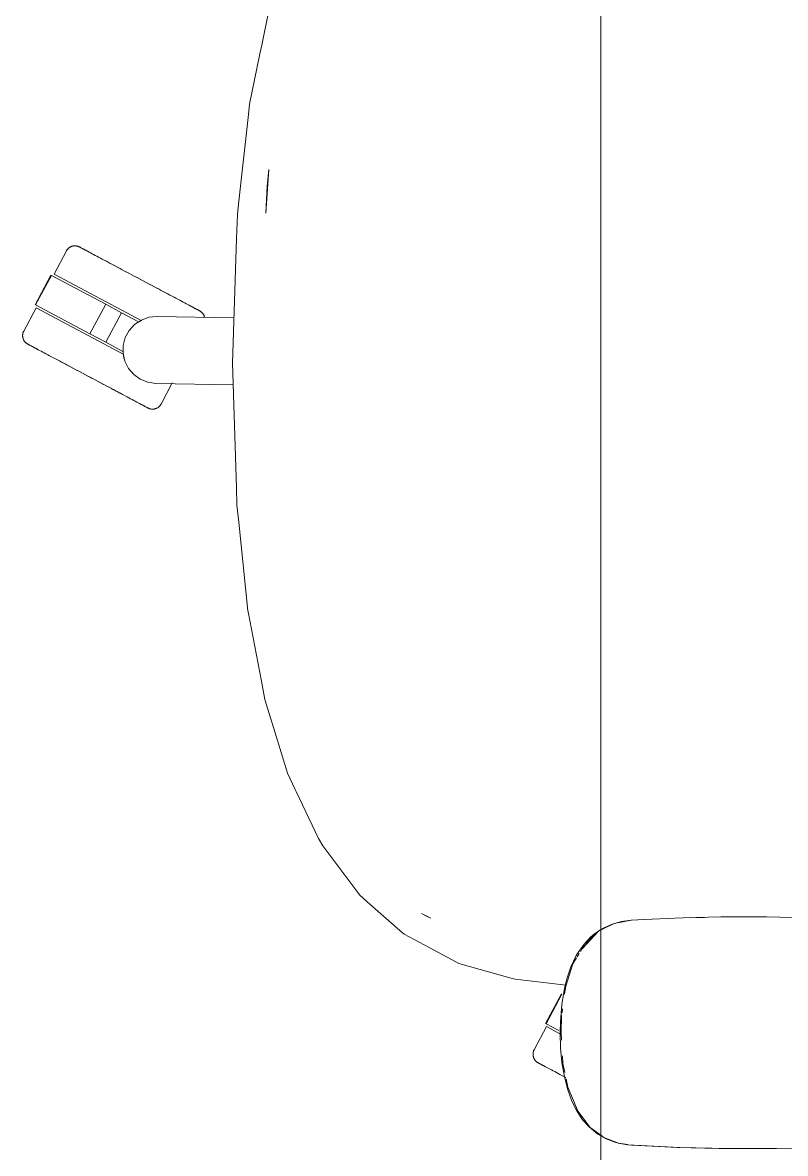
# Model space of a CAD drawing. Header units: millimetres. Extents: x 79795 to 317870, y -36033 to 97293.
# Drawn here: x 196304.4 to 196623.2, y 11103.3 to 11576.1 of the extents above; entities that cross this region are included whole.
import ezdxf

# ---------------------------------------------------------------- set-up
doc = ezdxf.new("R2010")
doc.units = ezdxf.units.MM
doc.header["$MEASUREMENT"] = 0
doc.layers.add('G-IMPT', color=8, linetype='CONTINUOUS', lineweight=9)
doc.layers.add('I-FURN', color=8, linetype='CONTINUOUS', lineweight=9)

msp = doc.modelspace()

# ---------------------------------------------------------------- linework, layer by layer
at = {"layer": 'G-IMPT'}
for p, q in [((196404.36, 11566.72), (196407.23, 11580.54)), ((196403.6, 11563.04), (196404.36, 11566.72)), ((196403.6, 11563.04), (196399.25, 11542.09)), ((196399.25, 11542.09), (196398.76, 11537.68)), ((196394.64, 11500.23), (196398.76, 11537.68)), ((196406.03, 11496.4), (196407.28, 11514.67)), ((196407.28, 11514.67), (196406.67, 11507.73)), ((196406.03, 11496.4), (196406.67, 11507.73)), ((196394.64, 11500.23), (196394.15, 11495.86)), ((196393.83, 11485.92), (196394.15, 11495.86)), ((196393.83, 11485.92), (196392.13, 11433.74)), ((196392.13, 11433.74), (196393.74, 11381.57)), ((196393.74, 11381.57), (196393.97, 11374.31)), ((196394.7, 11367.25), (196393.97, 11374.31)), ((196398.52, 11330.25), (196394.7, 11367.25)), ((196398.52, 11330.25), (196398.61, 11329.79)), ((196403.48, 11304.41), (196398.61, 11329.79)), ((196403.48, 11304.41), (196404.18, 11300.75)), ((196405.64, 11293.15), (196404.18, 11300.75)), ((196409.83, 11279.54), (196405.64, 11293.15)), ((196415.15, 11262.27), (196409.83, 11279.54)), ((196415.15, 11262.27), (196418.34, 11255.5)), ((196418.78, 11254.59), (196418.34, 11255.5)), ((196428.04, 11234.94), (196418.78, 11254.59)), ((196428.04, 11234.94), (196428.46, 11234.23)), ((196429.41, 11232.66), (196428.46, 11234.23)), ((196429.87, 11231.89), (196429.41, 11232.66)), ((196429.87, 11231.89), (196444.44, 11212.39)), ((196444.44, 11212.39), (196445.16, 11211.42)), ((196448.42, 11208.55), (196445.16, 11211.42)), ((196448.42, 11208.55), (196463.2, 11195.53)), ((196471.17, 11203.56), (196475.06, 11201.6)), ((196471.17, 11203.56), (196473.47, 11202.38)), ((196473.47, 11202.38), (196475.06, 11201.6)), ((196564.4, 11201.05), (196576.96, 11201.67)), ((196580.51, 11201.79), (196576.96, 11201.67)), ((196596.18, 11202.17), (196580.51, 11201.79)), ((196583.91, 11201.85), (196587.24, 11201.99)), ((196589.45, 11201.99), (196587.24, 11201.99)), ((196596.18, 11202.17), (196600.69, 11202.22)), ((196600.69, 11202.22), (196615.4, 11202.21)), ((196620.88, 11202.14), (196615.4, 11202.21)), ((196620.88, 11202.14), (196633.18, 11201.85)), ((196546.09, 11196.97), (196543.23, 11195.01)), ((196547.36, 11197.3), (196546.09, 11196.67)), ((196546.45, 11197.22), (196550.78, 11199.2)), ((196547.36, 11197.3), (196551.62, 11199.4)), ((196554.73, 11200.27), (196550.78, 11199.2)), ((196551.62, 11199.4), (196558.96, 11200.77)), ((196558.74, 11200.77), (196554.73, 11200.27)), ((196564.4, 11201.05), (196558.74, 11200.77)), ((196463.2, 11195.53), (196463.87, 11194.95)), ((196474.31, 11189.36), (196463.87, 11194.95)), ((196538.22, 11188.8), (196545.12, 11196.19)), ((196541.91, 11193.88), (196539.05, 11190.83)), ((196539.41, 11190.89), (196545.12, 11196.19)), ((196539.63, 11190.42), (196542.71, 11193.96)), ((196541.91, 11193.88), (196543.23, 11195.01)), ((196545.12, 11196.19), (196542.71, 11193.96)), ((196485.54, 11183.35), (196474.31, 11189.36)), ((196535.79, 11186), (196536.6, 11187.38)), ((196539.05, 11190.83), (196536.6, 11187.38)), ((196537.53, 11187.73), (196539.41, 11190.89)), ((196538.22, 11188.8), (196539.5, 11190.27)), ((196486.66, 11182.76), (196485.54, 11183.35)), ((196508, 11176.75), (196486.66, 11182.76)), ((196531.42, 11173.19), (196534.45, 11182.59)), ((196533.59, 11181.37), (196535.79, 11186)), ((196534.45, 11182.59), (196535.92, 11185.04)), ((196536.2, 11185.51), (196537.06, 11186.95)), ((196531.85, 11176.28), (196533.59, 11181.37)), ((196508, 11176.75), (196510.26, 11176.11)), ((196531.54, 11173.7), (196510.26, 11176.11)), ((196531.85, 11176.28), (196530.87, 11172.35)), ((196530.96, 11169.9), (196531.42, 11173.19)), ((196530.87, 11172.35), (196529.75, 11165.59)), ((196529.18, 11158.28), (196529.75, 11165.59)), ((196529.86, 11162.09), (196530.09, 11163.72)), ((196529.7, 11160.93), (196529.46, 11153.77)), ((196529.18, 11158.28), (196529.09, 11153.77)), ((196529.09, 11153.77), (196529.27, 11147.43)), ((196529.66, 11150.66), (196529.46, 11153.77)), ((196529.84, 11141.28), (196529.27, 11147.43)), ((196529.84, 11141.28), (196530.84, 11135.35)), ((196530.25, 11140.94), (196530.05, 11144.15)), ((196531.02, 11137.19), (196530.25, 11140.94)), ((196532.27, 11129.87), (196530.84, 11135.35)), ((196532.29, 11130.98), (196531.58, 11134.45)), ((196532.29, 11130.98), (196534.62, 11125.36)), ((196532.27, 11129.87), (196533.85, 11125.53)), ((196535.83, 11121.46), (196533.85, 11125.53)), ((196536.46, 11120.97), (196534.62, 11125.36)), ((196535.83, 11121.46), (196538.49, 11117.41)), ((196541.68, 11114.18), (196536.46, 11120.97)), ((196538.49, 11117.41), (196541.16, 11114.38)), ((196544.9, 11111.3), (196541.16, 11114.38)), ((196546.09, 11110.9), (196541.68, 11114.18)), ((196546.09, 11110.62), (196544.9, 11111.3)), ((196547.3, 11110.01), (196546.09, 11110.9)), ((196548.33, 11109.34), (196546.09, 11110.62)), ((196553.5, 11107.6), (196547.3, 11110.01)), ((196548.33, 11109.34), (196551.97, 11107.95)), ((196553.32, 11107.58), (196551.97, 11107.95)), ((196553.32, 11107.58), (196555.71, 11107.13)), ((196553.5, 11107.6), (196557.34, 11107.01)), ((196557.36, 11106.88), (196555.71, 11107.13)), ((196577.93, 11105.83), (196557.36, 11106.88)), ((196579.14, 11105.79), (196557.36, 11106.88)), ((196557.36, 11106.88), (196558.96, 11106.77)), ((196579.14, 11105.79), (196558.96, 11106.77)), ((196599.33, 11105.33), (196577.93, 11105.83)), ((196589.5, 11105.49), (196577.93, 11105.83)), ((196577.93, 11105.83), (196579.14, 11105.79)), ((196599.33, 11105.33), (196579.14, 11105.79)), ((196619.51, 11105.37), (196589.5, 11105.49)), ((196599.33, 11105.33), (196589.5, 11105.49)), ((196589.5, 11105.49), (196608.72, 11105.29)), ((196597.29, 11105.35), (196595.38, 11105.42)), ((196599.33, 11105.37), (196597.29, 11105.35)), ((196619.51, 11105.37), (196599.33, 11105.33)), ((196619.51, 11105.37), (196608.72, 11105.29)), ((196619.51, 11105.37), (196627.93, 11105.54))]:
    msp.add_line(p, q, dxfattribs=at)
at = {"layer": 'I-FURN'}
for p, q in [((196546.09, 10675.97), (196546.09, 12075.97)), ((196546.09, 12075.97), (196546.09, 10675.97)), ((196322.67, 11480.66), (196317.52, 11470.98)), ((196322.67, 11480.66), (196322.75, 11480.81)), ((196322.75, 11480.81), (196322.84, 11480.94)), ((196322.84, 11480.94), (196322.93, 11481.08)), ((196322.93, 11481.08), (196323.02, 11481.21)), ((196323.02, 11481.21), (196323.12, 11481.33)), ((196323.12, 11481.33), (196323.23, 11481.46)), ((196323.23, 11481.46), (196323.34, 11481.57)), ((196323.34, 11481.57), (196323.45, 11481.69)), ((196323.45, 11481.69), (196323.57, 11481.8)), ((196323.57, 11481.8), (196323.69, 11481.9)), ((196323.69, 11481.9), (196323.82, 11482)), ((196323.82, 11482), (196323.95, 11482.09)), ((196323.95, 11482.09), (196324.08, 11482.18)), ((196324.08, 11482.18), (196324.22, 11482.27)), ((196324.22, 11482.27), (196324.36, 11482.34)), ((196324.36, 11482.34), (196324.51, 11482.42)), ((196324.51, 11482.42), (196324.65, 11482.48)), ((196324.65, 11482.48), (196324.8, 11482.54)), ((196324.8, 11482.54), (196324.96, 11482.6)), ((196324.96, 11482.6), (196325.11, 11482.64)), ((196325.11, 11482.64), (196325.27, 11482.69)), ((196325.27, 11482.69), (196325.42, 11482.72)), ((196325.42, 11482.72), (196325.58, 11482.75)), ((196325.58, 11482.75), (196325.74, 11482.77)), ((196325.74, 11482.77), (196325.9, 11482.79)), ((196325.9, 11482.79), (196326.06, 11482.8)), ((196326.06, 11482.8), (196326.22, 11482.8)), ((196326.22, 11482.8), (196326.38, 11482.8)), ((196326.38, 11482.8), (196326.55, 11482.79)), ((196326.55, 11482.79), (196326.71, 11482.77)), ((196326.71, 11482.77), (196326.87, 11482.75)), ((196326.87, 11482.75), (196327.02, 11482.72)), ((196327.02, 11482.72), (196327.18, 11482.69)), ((196327.18, 11482.69), (196327.34, 11482.65)), ((196327.34, 11482.65), (196327.49, 11482.6)), ((196327.49, 11482.6), (196327.64, 11482.55)), ((196327.64, 11482.55), (196327.79, 11482.49)), ((196327.79, 11482.49), (196327.94, 11482.42)), ((196327.94, 11482.42), (196328.09, 11482.35)), ((196328.09, 11482.35), (196328.12, 11482.33)), ((196328.12, 11482.33), (196328.14, 11482.32)), ((196328.13, 11482.33), (196328.12, 11482.33)), ((196328.17, 11482.31), (196328.13, 11482.33)), ((196328.14, 11482.32), (196328.2, 11482.29)), ((196328.25, 11482.26), (196328.17, 11482.31)), ((196328.2, 11482.29), (196328.3, 11482.23)), ((196328.38, 11482.2), (196328.25, 11482.26)), ((196328.3, 11482.23), (196328.45, 11482.16)), ((196328.54, 11482.11), (196328.38, 11482.2)), ((196328.45, 11482.16), (196328.63, 11482.06)), ((196328.74, 11482), (196328.54, 11482.11)), ((196328.63, 11482.06), (196328.84, 11481.95)), ((196328.98, 11481.88), (196328.74, 11482)), ((196328.84, 11481.95), (196329.1, 11481.81)), ((196329.26, 11481.73), (196328.98, 11481.88)), ((196329.1, 11481.81), (196329.4, 11481.65)), ((196329.58, 11481.56), (196329.26, 11481.73)), ((196329.4, 11481.65), (196329.74, 11481.47)), ((196329.93, 11481.37), (196329.58, 11481.56)), ((196329.74, 11481.47), (196330.11, 11481.28)), ((196330.33, 11481.16), (196329.93, 11481.37)), ((196330.11, 11481.28), (196330.52, 11481.06)), ((196330.75, 11480.93), (196330.33, 11481.16)), ((196330.52, 11481.06), (196330.96, 11480.82)), ((196331.22, 11480.68), (196330.75, 11480.93)), ((196330.96, 11480.82), (196331.45, 11480.56)), ((196331.72, 11480.42), (196331.22, 11480.68)), ((196331.45, 11480.56), (196331.96, 11480.29)), ((196332.26, 11480.13), (196331.72, 11480.42)), ((196331.96, 11480.29), (196332.51, 11480)), ((196332.83, 11479.83), (196332.26, 11480.13)), ((196332.51, 11480), (196333.1, 11479.69)), ((196333.43, 11479.51), (196332.83, 11479.83)), ((196334.06, 11479.17), (196333.43, 11479.51)), ((196334.73, 11478.82), (196334.06, 11479.17)), ((196335.42, 11478.45), (196334.73, 11478.82)), ((196336.14, 11478.07), (196335.42, 11478.45)), ((196336.89, 11477.67), (196336.14, 11478.07)), ((196337.67, 11477.26), (196336.89, 11477.67)), ((196338.47, 11476.83), (196337.67, 11477.26)), ((196339.29, 11476.39), (196338.47, 11476.83)), ((196338.84, 11476.63), (196339.68, 11476.19)), ((196340.14, 11475.94), (196339.29, 11476.39)), ((196339.68, 11476.19), (196340.54, 11475.73)), ((196341.01, 11475.48), (196340.14, 11475.94)), ((196340.54, 11475.73), (196341.41, 11475.26)), ((196354.27, 11451.44), (196317.52, 11470.98)), ((196341.89, 11475.01), (196341.01, 11475.48)), ((196341.41, 11475.26), (196342.31, 11474.79)), ((196342.8, 11474.53), (196341.89, 11475.01)), ((196342.31, 11474.79), (196343.22, 11474.3)), ((196343.72, 11474.04), (196342.8, 11474.53)), ((196343.22, 11474.3), (196344.15, 11473.81)), ((196344.66, 11473.54), (196343.72, 11474.04)), ((196344.15, 11473.81), (196345.1, 11473.31)), ((196345.61, 11473.03), (196344.66, 11473.54)), ((196345.1, 11473.31), (196346.05, 11472.8)), ((196346.58, 11472.52), (196345.61, 11473.03)), ((196346.05, 11472.8), (196347.02, 11472.28)), ((196347.55, 11472), (196346.58, 11472.52)), ((196347.02, 11472.28), (196348, 11471.76)), ((196348.53, 11471.48), (196347.55, 11472)), ((196348, 11471.76), (196348.99, 11471.24)), ((196349.52, 11470.95), (196348.53, 11471.48)), ((196348.99, 11471.24), (196349.98, 11470.71)), ((196350.52, 11470.42), (196349.52, 11470.95)), ((196316.23, 11470.53), (196309.66, 11458.17)), ((196309.83, 11458.08), (196316.4, 11470.44)), ((196316.4, 11470.44), (196339.11, 11458.37)), ((196349.98, 11470.71), (196350.98, 11470.18)), ((196351.52, 11469.89), (196350.52, 11470.42)), ((196350.98, 11470.18), (196351.99, 11469.64)), ((196352.53, 11469.36), (196351.52, 11469.89)), ((196351.99, 11469.64), (196352.99, 11469.11)), ((196353.53, 11468.82), (196352.53, 11469.36)), ((196352.99, 11469.11), (196354, 11468.57)), ((196354.54, 11468.29), (196353.53, 11468.82)), ((196354, 11468.57), (196355, 11468.04)), ((196355.54, 11467.75), (196354.54, 11468.29)), ((196355, 11468.04), (196356, 11467.51)), ((196356.54, 11467.22), (196355.54, 11467.75)), ((196356, 11467.51), (196357, 11466.98)), ((196357.53, 11466.69), (196356.54, 11467.22)), ((196357, 11466.98), (196357.99, 11466.45)), ((196358.52, 11466.17), (196357.53, 11466.69)), ((196357.99, 11466.45), (196358.97, 11465.93)), ((196359.5, 11465.65), (196358.52, 11466.17)), ((196358.97, 11465.93), (196359.95, 11465.41)), ((196360.47, 11465.13), (196359.5, 11465.65)), ((196359.95, 11465.41), (196360.91, 11464.9)), ((196361.43, 11464.62), (196360.47, 11465.13)), ((196360.91, 11464.9), (196361.86, 11464.39)), ((196362.37, 11464.12), (196361.43, 11464.62)), ((196361.86, 11464.39), (196362.8, 11463.89)), ((196363.3, 11463.63), (196362.37, 11464.12)), ((196362.8, 11463.89), (196363.72, 11463.4)), ((196364.21, 11463.14), (196363.3, 11463.63)), ((196363.72, 11463.4), (196364.63, 11462.92)), ((196365.11, 11462.67), (196364.21, 11463.14)), ((196365.99, 11462.2), (196365.11, 11462.67)), ((196366.84, 11461.74), (196365.99, 11462.2)), ((196367.68, 11461.3), (196366.84, 11461.74)), ((196310.01, 11456.85), (196304.86, 11447.17)), ((196332.54, 11446.01), (196309.83, 11458.08)), ((196346.73, 11437.33), (196310.01, 11456.85)), ((196332.54, 11446.01), (196339.11, 11458.37)), ((196339.11, 11458.37), (196345.75, 11454.84)), ((196368.49, 11460.87), (196367.68, 11461.3)), ((196369.28, 11460.45), (196368.49, 11460.87)), ((196370.04, 11460.04), (196369.28, 11460.45)), ((196370.77, 11459.65), (196370.04, 11460.04)), ((196371.48, 11459.28), (196370.77, 11459.65)), ((196372.16, 11458.92), (196371.48, 11459.28)), ((196372.81, 11458.57), (196372.16, 11458.92)), ((196373.42, 11458.24), (196372.81, 11458.57)), ((196374.01, 11457.93), (196373.42, 11458.24)), ((196373.7, 11458.1), (196374.27, 11457.8)), ((196374.56, 11457.64), (196374.01, 11457.93)), ((196374.27, 11457.8), (196374.8, 11457.51)), ((196375.08, 11457.37), (196374.56, 11457.64)), ((196374.8, 11457.51), (196375.3, 11457.25)), ((196375.56, 11457.11), (196375.08, 11457.37)), ((196375.3, 11457.25), (196375.77, 11457)), ((196376, 11456.87), (196375.56, 11457.11)), ((196375.77, 11457), (196376.2, 11456.77)), ((196376.41, 11456.65), (196376, 11456.87)), ((196376.2, 11456.77), (196376.59, 11456.56)), ((196339.18, 11442.48), (196345.75, 11454.84)), ((196345.75, 11454.84), (196352.89, 11451.04)), ((196354.02, 11451.77), (196357.2, 11452.91)), ((196357.2, 11452.91), (196360.55, 11453.26)), ((196360.55, 11453.26), (196392.74, 11452.69)), ((196376.79, 11456.46), (196376.41, 11456.65)), ((196376.59, 11456.56), (196376.95, 11456.37)), ((196377.12, 11456.28), (196376.79, 11456.46)), ((196376.95, 11456.37), (196377.26, 11456.2)), ((196377.42, 11456.12), (196377.12, 11456.28)), ((196377.26, 11456.2), (196377.54, 11456.05)), ((196377.68, 11455.98), (196377.42, 11456.12)), ((196377.54, 11456.05), (196377.78, 11455.93)), ((196377.9, 11455.87), (196377.68, 11455.98)), ((196377.78, 11455.93), (196377.99, 11455.82)), ((196378.08, 11455.77), (196377.9, 11455.87)), ((196377.99, 11455.82), (196378.15, 11455.73)), ((196378.22, 11455.7), (196378.08, 11455.77)), ((196378.15, 11455.73), (196378.27, 11455.67)), ((196378.32, 11455.64), (196378.22, 11455.7)), ((196378.27, 11455.67), (196378.35, 11455.62)), ((196378.38, 11455.61), (196378.32, 11455.64)), ((196378.35, 11455.62), (196378.39, 11455.6)), ((196378.4, 11455.6), (196378.38, 11455.61)), ((196378.39, 11455.6), (196378.4, 11455.6)), ((196378.4, 11455.6), (196378.54, 11455.52)), ((196378.54, 11455.52), (196378.68, 11455.44)), ((196378.68, 11455.44), (196378.81, 11455.35)), ((196378.81, 11455.35), (196378.94, 11455.25)), ((196378.94, 11455.25), (196379.07, 11455.15)), ((196379.07, 11455.15), (196379.19, 11455.05)), ((196379.19, 11455.05), (196379.31, 11454.94)), ((196379.31, 11454.94), (196379.42, 11454.82)), ((196379.42, 11454.82), (196379.53, 11454.7)), ((196379.53, 11454.7), (196379.64, 11454.58)), ((196379.64, 11454.58), (196379.73, 11454.45)), ((196379.73, 11454.45), (196379.83, 11454.32)), ((196379.83, 11454.32), (196379.92, 11454.19)), ((196379.92, 11454.19), (196380, 11454.05)), ((196380, 11454.05), (196380.08, 11453.91)), ((196380.08, 11453.91), (196380.15, 11453.77)), ((196380.15, 11453.77), (196380.22, 11453.62)), ((196380.22, 11453.62), (196380.28, 11453.47)), ((196380.28, 11453.47), (196380.33, 11453.32)), ((196380.33, 11453.32), (196380.38, 11453.16)), ((196380.38, 11453.16), (196380.42, 11453.01)), ((196380.42, 11453.01), (196380.45, 11452.85)), ((196347.31, 11444.45), (196348.93, 11447.41)), ((196348.93, 11447.41), (196351.21, 11449.9)), ((196351.21, 11449.9), (196354.02, 11451.77)), ((196304.39, 11445.43), (196304.4, 11445.59)), ((196304.39, 11445.27), (196304.39, 11445.43)), ((196304.39, 11445.1), (196304.39, 11445.27)), ((196304.4, 11444.94), (196304.39, 11445.1)), ((196304.4, 11445.59), (196304.42, 11445.75)), ((196304.42, 11444.78), (196304.4, 11444.94)), ((196304.42, 11445.75), (196304.44, 11445.91)), ((196304.44, 11444.62), (196304.42, 11444.78)), ((196304.44, 11445.91), (196304.47, 11446.07)), ((196304.47, 11444.46), (196304.44, 11444.62)), ((196304.47, 11446.07), (196304.5, 11446.22)), ((196304.51, 11444.31), (196304.47, 11444.46)), ((196304.5, 11446.22), (196304.54, 11446.38)), ((196304.55, 11444.15), (196304.51, 11444.31)), ((196304.54, 11446.38), (196304.59, 11446.53)), ((196304.6, 11444), (196304.55, 11444.15)), ((196304.59, 11446.53), (196304.65, 11446.69)), ((196304.65, 11443.85), (196304.6, 11444)), ((196304.65, 11446.69), (196304.71, 11446.84)), ((196304.71, 11443.7), (196304.65, 11443.85)), ((196304.71, 11446.84), (196304.77, 11446.98)), ((196304.78, 11443.55), (196304.71, 11443.7)), ((196304.77, 11446.98), (196304.84, 11447.13)), ((196304.85, 11443.41), (196304.78, 11443.55)), ((196304.84, 11447.13), (196304.86, 11447.17)), ((196304.93, 11443.26), (196304.85, 11443.41)), ((196305.01, 11443.13), (196304.93, 11443.26)), ((196305.1, 11442.99), (196305.01, 11443.13)), ((196305.19, 11442.86), (196305.1, 11442.99)), ((196305.29, 11442.73), (196305.19, 11442.86)), ((196305.4, 11442.61), (196305.29, 11442.73)), ((196305.51, 11442.49), (196305.4, 11442.61)), ((196339.18, 11442.48), (196332.54, 11446.01)), ((196346.45, 11441.19), (196347.31, 11444.45)), ((196305.62, 11442.38), (196305.51, 11442.49)), ((196305.74, 11442.27), (196305.62, 11442.38)), ((196305.86, 11442.16), (196305.74, 11442.27)), ((196305.99, 11442.06), (196305.86, 11442.16)), ((196306.12, 11441.97), (196305.99, 11442.06)), ((196306.25, 11441.88), (196306.12, 11441.97)), ((196306.39, 11441.79), (196306.25, 11441.88)), ((196306.53, 11441.72), (196306.39, 11441.79)), ((196306.53, 11441.71), (196306.53, 11441.72)), ((196306.53, 11441.72), (196306.55, 11441.7)), ((196306.58, 11441.69), (196306.53, 11441.71)), ((196306.55, 11441.7), (196306.61, 11441.67)), ((196306.66, 11441.65), (196306.58, 11441.69)), ((196306.61, 11441.67), (196306.71, 11441.62)), ((196306.78, 11441.58), (196306.66, 11441.65)), ((196306.71, 11441.62), (196306.85, 11441.54)), ((196306.94, 11441.5), (196306.78, 11441.58)), ((196306.85, 11441.54), (196307.03, 11441.45)), ((196307.14, 11441.39), (196306.94, 11441.5)), ((196307.03, 11441.45), (196307.25, 11441.33)), ((196307.38, 11441.26), (196307.14, 11441.39)), ((196307.25, 11441.33), (196307.51, 11441.19)), ((196307.66, 11441.11), (196307.38, 11441.26)), ((196307.51, 11441.19), (196307.8, 11441.04)), ((196307.98, 11440.94), (196307.66, 11441.11)), ((196307.8, 11441.04), (196308.14, 11440.86)), ((196308.34, 11440.75), (196307.98, 11440.94)), ((196308.14, 11440.86), (196308.51, 11440.66)), ((196308.73, 11440.54), (196308.34, 11440.75)), ((196308.51, 11440.66), (196308.92, 11440.44)), ((196309.16, 11440.32), (196308.73, 11440.54)), ((196308.92, 11440.44), (196309.37, 11440.2)), ((196309.62, 11440.07), (196309.16, 11440.32)), ((196309.37, 11440.2), (196309.85, 11439.95)), ((196310.13, 11439.8), (196309.62, 11440.07)), ((196309.85, 11439.95), (196310.37, 11439.67)), ((196310.66, 11439.52), (196310.13, 11439.8)), ((196310.37, 11439.67), (196310.92, 11439.38)), ((196311.23, 11439.22), (196310.66, 11439.52)), ((196310.92, 11439.38), (196311.5, 11439.07)), ((196311.5, 11439.07), (196312.12, 11438.74)), ((196312.12, 11438.74), (196312.77, 11438.4)), ((196312.77, 11438.4), (196313.45, 11438.04)), ((196313.45, 11438.04), (196314.15, 11437.66)), ((196346.32, 11438.68), (196339.18, 11442.48)), ((196346.39, 11437.82), (196346.45, 11441.19)), ((196347.14, 11434.53), (196346.39, 11437.82)), ((196314.15, 11437.66), (196314.89, 11437.27)), ((196314.89, 11437.27), (196315.65, 11436.87)), ((196315.65, 11436.87), (196316.44, 11436.45)), ((196316.44, 11436.45), (196317.25, 11436.02)), ((196317.25, 11436.02), (196318.08, 11435.57)), ((196318.08, 11435.57), (196318.94, 11435.12)), ((196318.94, 11435.12), (196319.82, 11434.65)), ((196319.82, 11434.65), (196320.71, 11434.17)), ((196321.2, 11433.91), (196320.71, 11434.18)), ((196320.71, 11434.17), (196321.63, 11433.69)), ((196322.13, 11433.42), (196321.2, 11433.91)), ((196321.63, 11433.69), (196322.56, 11433.19)), ((196323.07, 11432.92), (196322.13, 11433.42)), ((196322.56, 11433.19), (196323.5, 11432.69)), ((196348.66, 11431.52), (196347.14, 11434.53)), ((196324.02, 11432.42), (196323.07, 11432.92)), ((196323.5, 11432.69), (196324.46, 11432.18)), ((196324.98, 11431.9), (196324.02, 11432.42)), ((196324.46, 11432.18), (196325.43, 11431.67)), ((196325.95, 11431.39), (196324.98, 11431.9)), ((196325.43, 11431.67), (196326.41, 11431.15)), ((196326.94, 11430.86), (196325.95, 11431.39)), ((196326.41, 11431.15), (196327.39, 11430.62)), ((196327.93, 11430.34), (196326.94, 11430.86)), ((196327.39, 11430.62), (196328.39, 11430.09)), ((196328.93, 11429.81), (196327.93, 11430.34)), ((196328.39, 11430.09), (196329.39, 11429.56)), ((196329.93, 11429.27), (196328.93, 11429.81)), ((196329.39, 11429.56), (196330.39, 11429.03)), ((196330.93, 11428.74), (196329.93, 11429.27)), ((196330.39, 11429.03), (196331.39, 11428.49)), ((196331.94, 11428.21), (196330.93, 11428.74)), ((196331.39, 11428.49), (196332.4, 11427.96)), ((196350.85, 11428.95), (196348.66, 11431.52)), ((196353.59, 11426.99), (196350.85, 11428.95)), ((196332.94, 11427.67), (196331.94, 11428.21)), ((196332.4, 11427.96), (196333.4, 11427.43)), ((196333.94, 11427.14), (196332.94, 11427.67)), ((196333.4, 11427.43), (196334.41, 11426.89)), ((196334.94, 11426.61), (196333.94, 11427.14)), ((196334.41, 11426.89), (196335.4, 11426.36)), ((196335.94, 11426.08), (196334.94, 11426.61)), ((196335.4, 11426.36), (196336.39, 11425.84)), ((196336.93, 11425.55), (196335.94, 11426.08)), ((196336.39, 11425.84), (196337.38, 11425.31)), ((196337.9, 11425.03), (196336.93, 11425.55)), ((196337.38, 11425.31), (196338.35, 11424.79)), ((196338.87, 11424.52), (196337.9, 11425.03)), ((196338.35, 11424.79), (196339.31, 11424.28)), ((196339.83, 11424.01), (196338.87, 11424.52)), ((196339.31, 11424.28), (196340.27, 11423.78)), ((196340.77, 11423.51), (196339.83, 11424.01)), ((196340.27, 11423.78), (196341.2, 11423.28)), ((196356.72, 11425.74), (196353.59, 11426.99)), ((196360.07, 11425.27), (196356.72, 11425.74)), ((196392.41, 11424.71), (196360.07, 11425.27)), ((196362.25, 11416.65), (196366.95, 11425.49)), ((196341.7, 11423.01), (196340.77, 11423.51)), ((196341.2, 11423.28), (196342.13, 11422.79)), ((196342.62, 11422.53), (196341.7, 11423.01)), ((196342.13, 11422.79), (196343.03, 11422.31)), ((196343.51, 11422.05), (196342.62, 11422.53)), ((196343.03, 11422.31), (196343.92, 11421.83)), ((196344.39, 11421.58), (196343.51, 11422.05)), ((196343.92, 11421.83), (196344.79, 11421.37)), ((196345.25, 11421.13), (196344.39, 11421.58)), ((196344.79, 11421.37), (196345.63, 11420.92)), ((196346.08, 11420.68), (196345.25, 11421.13)), ((196345.63, 11420.92), (196346.46, 11420.48)), ((196346.46, 11420.48), (196347.26, 11420.06)), ((196347.26, 11420.06), (196348.04, 11419.65)), ((196348.04, 11419.65), (196348.79, 11419.25)), ((196348.79, 11419.25), (196349.51, 11418.86)), ((196349.51, 11418.86), (196350.2, 11418.49)), ((196350.2, 11418.49), (196350.87, 11418.14)), ((196350.87, 11418.14), (196351.5, 11417.8)), ((196351.5, 11417.8), (196352.1, 11417.48)), ((196352.41, 11417.32), (196351.83, 11417.63)), ((196352.1, 11417.48), (196352.67, 11417.18)), ((196352.96, 11417.03), (196352.41, 11417.32)), ((196352.67, 11417.18), (196353.21, 11416.9)), ((196353.48, 11416.75), (196352.96, 11417.03)), ((196353.21, 11416.9), (196353.71, 11416.63)), ((196353.96, 11416.49), (196353.48, 11416.75)), ((196353.71, 11416.63), (196354.17, 11416.38)), ((196354.41, 11416.26), (196353.96, 11416.49)), ((196354.17, 11416.38), (196354.6, 11416.15)), ((196354.82, 11416.04), (196354.41, 11416.26)), ((196354.6, 11416.15), (196354.99, 11415.95)), ((196355.19, 11415.84), (196354.82, 11416.04)), ((196354.99, 11415.95), (196355.35, 11415.76)), ((196355.53, 11415.66), (196355.19, 11415.84)), ((196355.35, 11415.76), (196355.67, 11415.59)), ((196355.82, 11415.5), (196355.53, 11415.66)), ((196355.67, 11415.59), (196355.95, 11415.44)), ((196356.08, 11415.37), (196355.82, 11415.5)), ((196355.95, 11415.44), (196356.19, 11415.31)), ((196356.3, 11415.25), (196356.08, 11415.37)), ((196356.19, 11415.31), (196356.39, 11415.2)), ((196356.48, 11415.15), (196356.3, 11415.25)), ((196356.39, 11415.2), (196356.55, 11415.12)), ((196356.62, 11415.08), (196356.48, 11415.15)), ((196356.55, 11415.12), (196356.67, 11415.05)), ((196356.72, 11415.03), (196356.62, 11415.08)), ((196356.67, 11415.05), (196356.76, 11415.01)), ((196356.78, 11414.99), (196356.72, 11415.03)), ((196356.76, 11415.01), (196356.8, 11414.99)), ((196356.8, 11414.98), (196356.78, 11414.99)), ((196356.8, 11414.99), (196356.8, 11414.98)), ((196356.84, 11414.96), (196356.8, 11414.98)), ((196356.99, 11414.89), (196356.84, 11414.96)), ((196357.13, 11414.83), (196356.99, 11414.89)), ((196357.28, 11414.77), (196357.13, 11414.83)), ((196357.44, 11414.71), (196357.28, 11414.77)), ((196357.59, 11414.67), (196357.44, 11414.71)), ((196357.75, 11414.63), (196357.59, 11414.67)), ((196357.9, 11414.59), (196357.75, 11414.63)), ((196358.06, 11414.56), (196357.9, 11414.59)), ((196358.22, 11414.54), (196358.06, 11414.56)), ((196358.38, 11414.52), (196358.22, 11414.54)), ((196358.54, 11414.51), (196358.38, 11414.52)), ((196358.7, 11414.51), (196358.54, 11414.51)), ((196358.86, 11414.52), (196358.7, 11414.51)), ((196359.03, 11414.53), (196358.86, 11414.52)), ((196359.19, 11414.54), (196359.03, 11414.53)), ((196359.35, 11414.56), (196359.19, 11414.54)), ((196359.5, 11414.59), (196359.35, 11414.56)), ((196359.66, 11414.63), (196359.5, 11414.59)), ((196359.82, 11414.67), (196359.66, 11414.63)), ((196359.97, 11414.72), (196359.82, 11414.67)), ((196360.12, 11414.77), (196359.97, 11414.72)), ((196360.27, 11414.83), (196360.12, 11414.77)), ((196360.42, 11414.9), (196360.27, 11414.83)), ((196360.56, 11414.97), (196360.42, 11414.9)), ((196360.7, 11415.05), (196360.56, 11414.97)), ((196360.84, 11415.13), (196360.7, 11415.05)), ((196360.98, 11415.22), (196360.84, 11415.13)), ((196361.11, 11415.31), (196360.98, 11415.22)), ((196361.24, 11415.41), (196361.11, 11415.31)), ((196361.36, 11415.52), (196361.24, 11415.41)), ((196361.48, 11415.63), (196361.36, 11415.52)), ((196361.59, 11415.74), (196361.48, 11415.63)), ((196361.7, 11415.86), (196361.59, 11415.74)), ((196361.81, 11415.98), (196361.7, 11415.86)), ((196361.91, 11416.11), (196361.81, 11415.98)), ((196362, 11416.24), (196361.91, 11416.11)), ((196362.09, 11416.37), (196362, 11416.24)), ((196362.18, 11416.51), (196362.09, 11416.37)), ((196362.25, 11416.65), (196362.18, 11416.51)), ((196529.59, 11169.99), (196523.02, 11157.63)), ((196523.19, 11157.54), (196529.76, 11169.9)), ((196529.76, 11169.9), (196529.85, 11169.85)), ((196523.37, 11156.31), (196518.22, 11146.62)), ((196528.48, 11154.72), (196523.19, 11157.54)), ((196529, 11153.31), (196523.37, 11156.31)), ((196517.75, 11144.88), (196517.76, 11145.04)), ((196517.75, 11144.72), (196517.75, 11144.88)), ((196517.75, 11144.56), (196517.75, 11144.72)), ((196517.76, 11145.04), (196517.78, 11145.2)), ((196517.78, 11145.2), (196517.8, 11145.36)), ((196517.8, 11145.36), (196517.83, 11145.52)), ((196517.83, 11145.52), (196517.86, 11145.68)), ((196517.86, 11145.68), (196517.9, 11145.83)), ((196517.9, 11145.83), (196517.95, 11145.99)), ((196517.95, 11145.99), (196518, 11146.14)), ((196518, 11146.14), (196518.06, 11146.29)), ((196518.06, 11146.29), (196518.13, 11146.44)), ((196518.13, 11146.44), (196518.2, 11146.58)), ((196518.2, 11146.58), (196518.22, 11146.62)), ((196517.76, 11144.4), (196517.75, 11144.56)), ((196517.78, 11144.24), (196517.76, 11144.4)), ((196517.8, 11144.08), (196517.78, 11144.24)), ((196517.83, 11143.92), (196517.8, 11144.08)), ((196517.87, 11143.76), (196517.83, 11143.92)), ((196517.91, 11143.61), (196517.87, 11143.76)), ((196517.96, 11143.45), (196517.91, 11143.61)), ((196518.01, 11143.3), (196517.96, 11143.45)), ((196518.07, 11143.15), (196518.01, 11143.3)), ((196518.14, 11143), (196518.07, 11143.15)), ((196518.21, 11142.86), (196518.14, 11143)), ((196518.29, 11142.72), (196518.21, 11142.86)), ((196518.37, 11142.58), (196518.29, 11142.72)), ((196518.46, 11142.45), (196518.37, 11142.58)), ((196518.55, 11142.31), (196518.46, 11142.45)), ((196518.65, 11142.19), (196518.55, 11142.31)), ((196518.76, 11142.06), (196518.65, 11142.19)), ((196518.86, 11141.95), (196518.76, 11142.06)), ((196518.98, 11141.83), (196518.86, 11141.95)), ((196519.1, 11141.72), (196518.98, 11141.83)), ((196519.22, 11141.62), (196519.1, 11141.72)), ((196519.34, 11141.52), (196519.22, 11141.62)), ((196519.47, 11141.42), (196519.34, 11141.52)), ((196519.61, 11141.33), (196519.47, 11141.42)), ((196519.75, 11141.25), (196519.61, 11141.33)), ((196519.89, 11141.17), (196519.75, 11141.25)), ((196519.93, 11141.14), (196519.89, 11141.17)), ((196519.89, 11141.17), (196519.89, 11141.17)), ((196519.89, 11141.17), (196519.91, 11141.16)), ((196519.91, 11141.16), (196519.97, 11141.13)), ((196520.02, 11141.1), (196519.93, 11141.14)), ((196519.97, 11141.13), (196520.07, 11141.07)), ((196520.14, 11141.04), (196520.02, 11141.1)), ((196520.07, 11141.07), (196520.21, 11141)), ((196520.3, 11140.95), (196520.14, 11141.04)), ((196520.21, 11141), (196520.39, 11140.9)), ((196520.5, 11140.84), (196520.3, 11140.95)), ((196520.39, 11140.9), (196520.61, 11140.79)), ((196520.74, 11140.72), (196520.5, 11140.84)), ((196520.61, 11140.79), (196520.87, 11140.65)), ((196521.02, 11140.57), (196520.74, 11140.72)), ((196520.87, 11140.65), (196521.16, 11140.49)), ((196521.34, 11140.4), (196521.02, 11140.57)), ((196521.16, 11140.49), (196521.5, 11140.31)), ((196521.7, 11140.21), (196521.34, 11140.4)), ((196521.5, 11140.31), (196521.87, 11140.11)), ((196522.09, 11140), (196521.7, 11140.21)), ((196521.87, 11140.11), (196522.28, 11139.9)), ((196522.52, 11139.77), (196522.09, 11140)), ((196522.28, 11139.9), (196522.73, 11139.66)), ((196522.98, 11139.52), (196522.52, 11139.77)), ((196522.73, 11139.66), (196523.21, 11139.4)), ((196523.48, 11139.26), (196522.98, 11139.52)), ((196523.21, 11139.4), (196523.73, 11139.13)), ((196524.02, 11138.97), (196523.48, 11139.26)), ((196523.73, 11139.13), (196524.28, 11138.84)), ((196524.59, 11138.67), (196524.02, 11138.97)), ((196524.28, 11138.84), (196524.86, 11138.52)), ((196524.86, 11138.52), (196525.48, 11138.2)), ((196525.48, 11138.2), (196526.13, 11137.85)), ((196526.13, 11137.85), (196526.8, 11137.49)), ((196526.8, 11137.49), (196527.51, 11137.12)), ((196527.51, 11137.12), (196528.25, 11136.73)), ((196528.25, 11136.73), (196529.01, 11136.32)), ((196529.01, 11136.32), (196529.8, 11135.9)), ((196529.8, 11135.9), (196530.61, 11135.47)), ((196530.61, 11135.47), (196531.44, 11135.03))]:
    msp.add_line(p, q, dxfattribs=at)
msp.add_arc((196360.12, 11439.27), 13.81, 192.3473, 197.336, dxfattribs=at)
msp.add_open_spline([(196346.8, 11435.62), (196346.68, 11436.05), (196346.61, 11436.48), (196346.55, 11436.92)], degree=3, dxfattribs=at)

doc.saveas('drawing.dxf')
